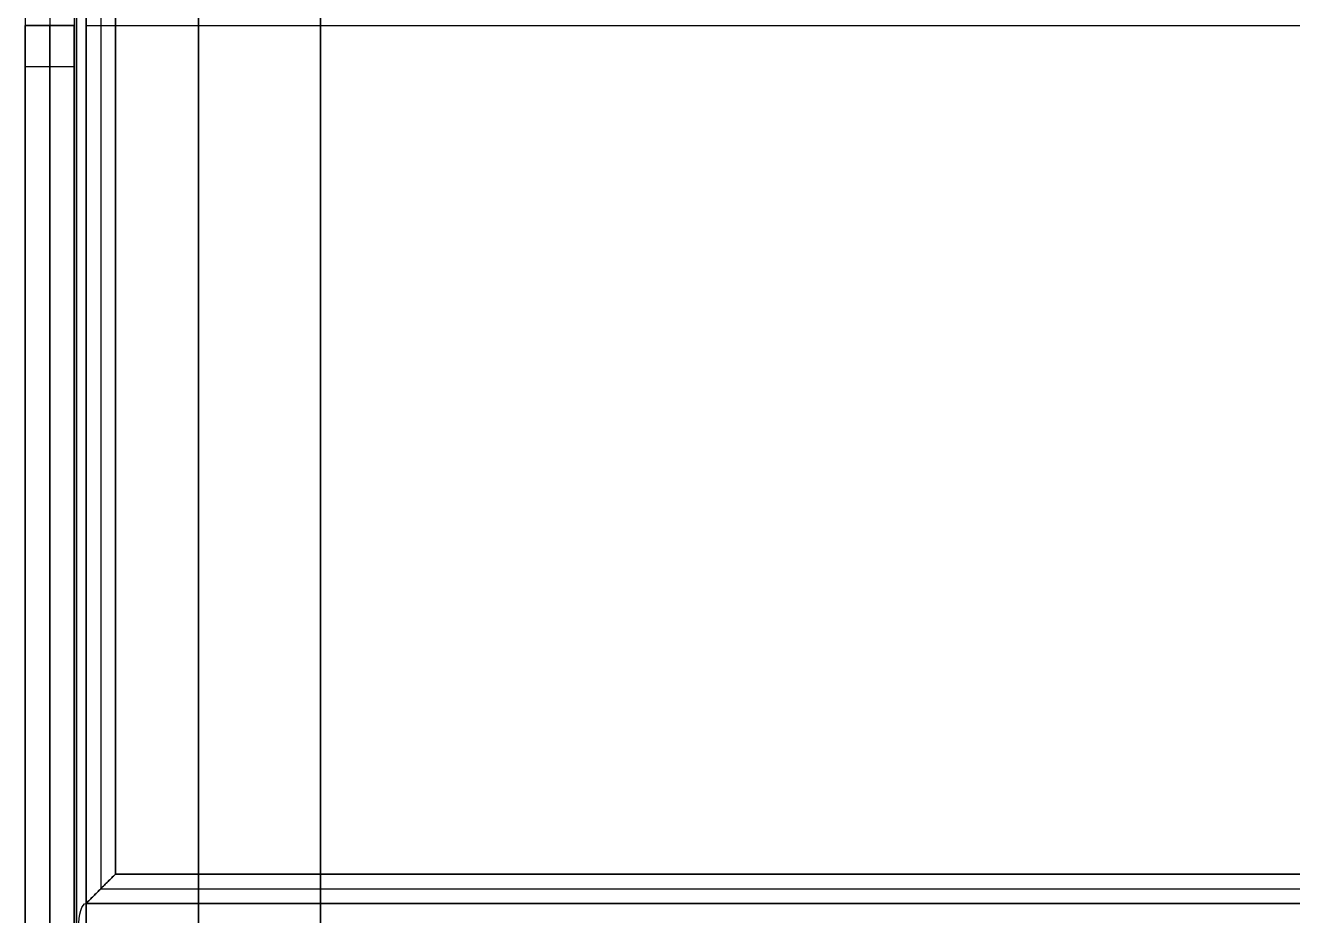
# Model space of a CAD drawing. Header units: millimetres. Extents: x -41 to 531, y -370 to 212.
# Drawn here: x -40.6 to 219.2, y -261.5 to -79 of the extents above; entities that cross this region are included whole.
import ezdxf

# ---------------------------------------------------------------- set-up
doc = ezdxf.new("R2010")
doc.units = ezdxf.units.MM
doc.header["$MEASUREMENT"] = 0
doc.layers.add('Domyślny', color=7, linetype='Continuous', true_color=0x000000)

# ---------------------------------------------------------------- blocks, each defined once
blk = doc.blocks.new('deska 2 siedziska awki Soft 02.412 SC')
at = {"layer": 'Domyślny'}
blk.add_line((5, 0), (1795, 0), dxfattribs=at)
for centre, start in [((1795, -5, 14), 360), ((1795, -5), 0), ((1795, -5, -14), 360)]:
    blk.add_arc(centre, 5, start, 90, dxfattribs=at)
at = {"layer": 'Domyślny', "extrusion": (1, 0, 0)}
for centre, start, end in [((-5, 14, 1795), 0, 90), ((-5, -14, 1795), 270, 0)]:
    blk.add_arc(centre, 5, start, end, dxfattribs=at)
at = {"layer": 'Domyślny'}
for points in [[(1795, 0, 14), (900, 0, 14), (5, 0, 14)], [(5, 0, -14), (900, 0, -14), (1795, 0, -14)], [(1795, 0, -14), (1795, 0), (1795, 0, 14)]]:
    blk.add_open_spline(points, degree=2, dxfattribs=at)

msp = doc.modelspace()

# ---------------------------------------------------------------- linework, layer by layer
at = {"layer": 'Domyślny'}
for p, q in [((-40.64, -79.02, 37.84), (-40.64, -346.23, 37.84)), ((-30.64, -79.02, 37.84), (-30.64, -346.23, 37.84)), ((-28.18, -79.02, 267.14), (-22.18, -79.02, 267.14)), ((-22.18, -79.02, -126.86), (-22.18, -79.02, -134.86)), ((-22.18, -253.02, -126.86), (-22.18, -253.02, -134.86))]:
    msp.add_line(p, q, dxfattribs=at)
for points, degree in [([(-40.64, 160.99, 272.14), (-40.64, 40.99, 272.14), (-40.64, -79.02, 272.14)], 2), ([(-35.64, 160.99, 272.14), (-35.64, 40.99, 272.14), (-35.64, -79.02, 272.14)], 2), ([(-30.64, 160.99, 272.14), (-30.64, 40.99, 272.14), (-30.64, -79.02, 272.14)], 2), ([(-30.16, -282.1, -135.89), (-30.16, -79.02, -135.89), (-30.16, 124.07, -135.89)], 2), ([(-30.16, -281.79, -138.39), (-30.16, -79.02, -138.39), (-30.16, 123.76, -138.39)], 2), ([(-30.16, 123.44, -140.89), (-30.16, -79.02, -140.89), (-30.16, -281.48, -140.89)], 2), ([(-5.16, 124.07, -135.89), (-5.16, -79.02, -135.89), (-5.16, -282.1, -135.89)], 2), ([(-5.16, -281.48, -140.89), (-5.16, -79.02, -140.89), (-5.16, 123.44, -140.89)], 2), ([(19.84, -282.1, -135.89), (19.84, -79.02, -135.89), (19.84, 124.07, -135.89)], 2), ([(19.84, -281.79, -138.39), (19.84, -79.02, -138.39), (19.84, 123.76, -138.39)], 2), ([(19.84, 123.44, -140.89), (19.84, -79.02, -140.89), (19.84, -281.48, -140.89)], 2), ([(-28.18, -259.02, 267.14), (-28.18, -79.02, 267.14), (-28.18, 100.99, 267.14)], 2), ([(-28.18, 100.99, -134.86), (-28.18, -79.02, -134.86), (-28.18, -259.02, -134.86)], 2), ([(-28.18, 100.99, 37.14), (-28.18, -79.02, 37.14), (-28.18, -259.02, 37.14)], 2), ([(-25.18, 97.99, 267.14), (-25.18, -79.02, 267.14), (-25.18, -256.02, 267.14)], 2), ([(-22.18, 94.99, -126.86), (-22.18, -79.02, -126.86), (-22.18, -253.02, -126.86)], 2), ([(-22.18, 94.99, -134.86), (-22.18, -79.02, -134.86), (-22.18, -253.02, -134.86)], 2), ([(-22.18, -253.02, -130.86), (-22.18, -79.02, -130.86), (-22.18, 94.99, -130.86)], 2), ([(-22.18, -253.02, 267.14), (-22.18, -79.02, 267.14), (-22.18, 94.99, 267.14)], 2), ([(-22.18, 94.99, -134.86), (-22.18, -79.02, -134.86), (-22.18, -253.02, -134.86)], 2), ([(-22.18, 94.99, 37.14), (-22.18, -79.02, 37.14), (-22.18, -253.02, 37.14)], 2), ([(-40.64, -79.02, 272.14), (-35.64, -79.02, 272.14), (-30.64, -79.02, 272.14)], 2), ([(-40.64, -79.02, 272.14), (-40.64, -79.02, 115.94), (-40.64, -79.02, -40.26), (-40.64, -79.02, -196.46)], 3), ([(-40.64, -319.02, 272.14), (-40.64, -199.02, 272.14), (-40.64, -79.02, 272.14)], 2), ([(-30.64, -79.02, 272.14), (-35.64, -79.02, 272.14), (-40.64, -79.02, 272.14)], 2), ([(-40.64, -79.02, -196.46), (-35.64, -79.02, -196.46), (-30.64, -79.02, -196.46)], 2), ([(-40.64, -79.02, -196.46), (-40.64, -195.68, -196.46), (-40.64, -312.34, -196.46)], 2), ([(-40.64, -79.02, 13.2), (-35.64, -79.02, 13.2), (-30.64, -79.02, 13.2)], 2), ([(-35.64, -319.02, 272.14), (-35.64, -199.02, 272.14), (-35.64, -79.02, 272.14)], 2), ([(-35.64, -79.02, -196.46), (-35.64, -195.68, -196.46), (-35.64, -312.34, -196.46)], 2), ([(-30.64, -79.02, 272.14), (-30.64, -79.02, 115.94), (-30.64, -79.02, -40.26), (-30.64, -79.02, -196.46)], 3), ([(-30.64, -319.02, 272.14), (-30.64, -199.02, 272.14), (-30.64, -79.02, 272.14)], 2), ([(-30.64, -79.02, -196.46), (-30.64, -195.68, -196.46), (-30.64, -312.34, -196.46)], 2), ([(-28.18, -79.02, 267.14), (-28.18, -79.02, 66.14), (-28.18, -79.02, -134.86)], 2), ([(-28.18, -79.02, -134.86), (-25.18, -79.02, -134.86), (-22.18, -79.02, -134.86)], 2), ([(-22.18, -79.02, -126.86), (245.29, -79.02, -126.86), (512.76, -79.02, -126.86)], 2), ([(-22.18, -79.02, -134.86), (245.29, -79.02, -134.86), (512.76, -79.02, -134.86)], 2), ([(-22.18, -79.02, 267.14), (-22.18, -79.02, 66.14), (-22.18, -79.02, -134.86)], 2), ([(-30.64, -87.52, 272.14), (-35.64, -87.52, 272.14), (-40.64, -87.52, 272.14)], 2), ([(-22.18, -253.02, 267.14), (-25.18, -256.02, 267.14), (-28.18, -259.02, 267.14)], 2), ([(-28.18, -259.02, -134.86), (-25.18, -256.02, -134.86), (-22.18, -253.02, -134.86)], 2), ([(-22.18, -253.02, 37.14), (-25.18, -256.02, 37.14), (-28.18, -259.02, 37.14)], 2), ([(-22.18, -253.02, 267.14), (-25.18, -256.02, 267.14), (-28.18, -259.02, 267.14)], 2), ([(-28.18, -259.02, -134.86), (-25.18, -256.02, -134.86), (-22.18, -253.02, -134.86)], 2), ([(-22.18, -253.02, 37.14), (-25.18, -256.02, 37.14), (-28.18, -259.02, 37.14)], 2), ([(-22.18, -253.02, -126.86), (245.29, -253.02, -126.86), (512.76, -253.02, -126.86)], 2), ([(-22.18, -253.02, -134.86), (245.29, -253.02, -134.86), (512.76, -253.02, -134.86)], 2), ([(512.76, -253.02, -130.86), (245.29, -253.02, -130.86), (-22.18, -253.02, -130.86)], 2), ([(-22.18, -253.02, -134.86), (-22.18, -253.02, 66.14), (-22.18, -253.02, 267.14)], 2), ([(512.76, -253.02, 267.14), (245.29, -253.02, 267.14), (-22.18, -253.02, 267.14)], 2), ([(-22.18, -253.02, -134.86), (245.29, -253.02, -134.86), (512.76, -253.02, -134.86)], 2), ([(-22.18, -253.02, -134.86), (-22.18, -253.02, 66.14), (-22.18, -253.02, 267.14)], 2), ([(-22.18, -253.02, 37.14), (245.29, -253.02, 37.14), (512.76, -253.02, 37.14)], 2), ([(-25.18, -256.02, 267.14), (-25.18, -256.02, 66.14), (-25.18, -256.02, -134.86)], 2), ([(-25.18, -256.02, 267.14), (-25.18, -256.02, 66.14), (-25.18, -256.02, -134.86)], 2), ([(-25.18, -256.02, 267.14), (245.29, -256.02, 267.14), (515.76, -256.02, 267.14)], 2), ([(-28.18, -259.02, 267.14), (-28.18, -259.02, 66.14), (-28.18, -259.02, -134.86)], 2), ([(-28.18, -259.02, 267.14), (-28.18, -259.02, 66.14), (-28.18, -259.02, -134.86)], 2), ([(518.76, -259.02, 267.14), (245.29, -259.02, 267.14), (-28.18, -259.02, 267.14)], 2), ([(-28.18, -259.02, -134.86), (245.29, -259.02, -134.86), (518.76, -259.02, -134.86)], 2), ([(-28.18, -259.02, 37.14), (245.29, -259.02, 37.14), (518.76, -259.02, 37.14)], 2)]:
    msp.add_open_spline(points, degree=degree, dxfattribs=at)
for points, knots in [([(-40.64, -79.02, 272.14), (-40.64, -79.02, 194.04), (-40.64, -79.02, 115.94), (-40.64, -79.02, -40.26), (-40.64, -79.02, -118.36), (-40.64, -79.02, -196.46)], [4.685961, 4.685961, 4.685961, 4.685961, 238.984033, 238.984033, 473.282049, 473.282049, 473.282049, 473.282049]), ([(-30.64, -79.02, 272.14), (-30.64, -79.02, 194.04), (-30.64, -79.02, 115.94), (-30.64, -79.02, -40.26), (-30.64, -79.02, -118.36), (-30.64, -79.02, -196.46)], [4.685961, 4.685961, 4.685961, 4.685961, 238.984005, 238.984005, 473.282049, 473.282049, 473.282049, 473.282049])]:
    msp.add_open_spline(points, degree=3, knots=knots, dxfattribs=at)

# ---------------------------------------------------------------- block references
at = {"layer": 'Domyślny', "extrusion": (2.3889e-16, 1.66533e-15, -1), "xscale": 0.3055555555555553}
msp.add_blockref('deska 2 siedziska awki Soft 02.412 SC', (-520.29, -259.02, -253.14), dxfattribs=at)

doc.saveas('drawing.dxf')
